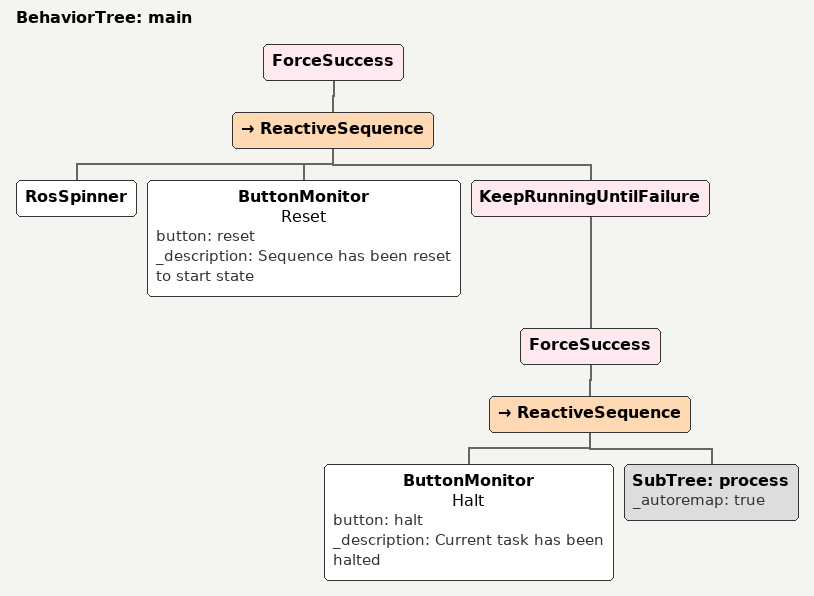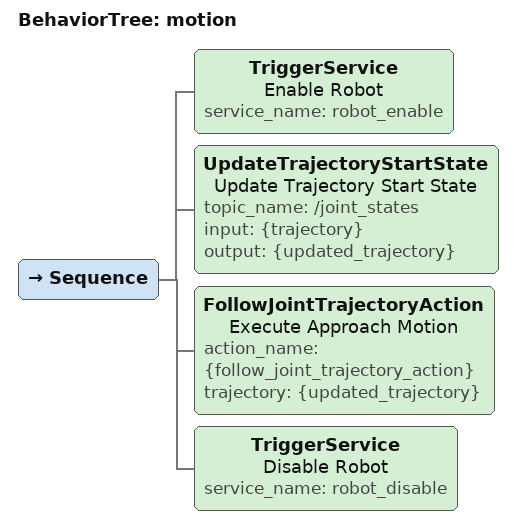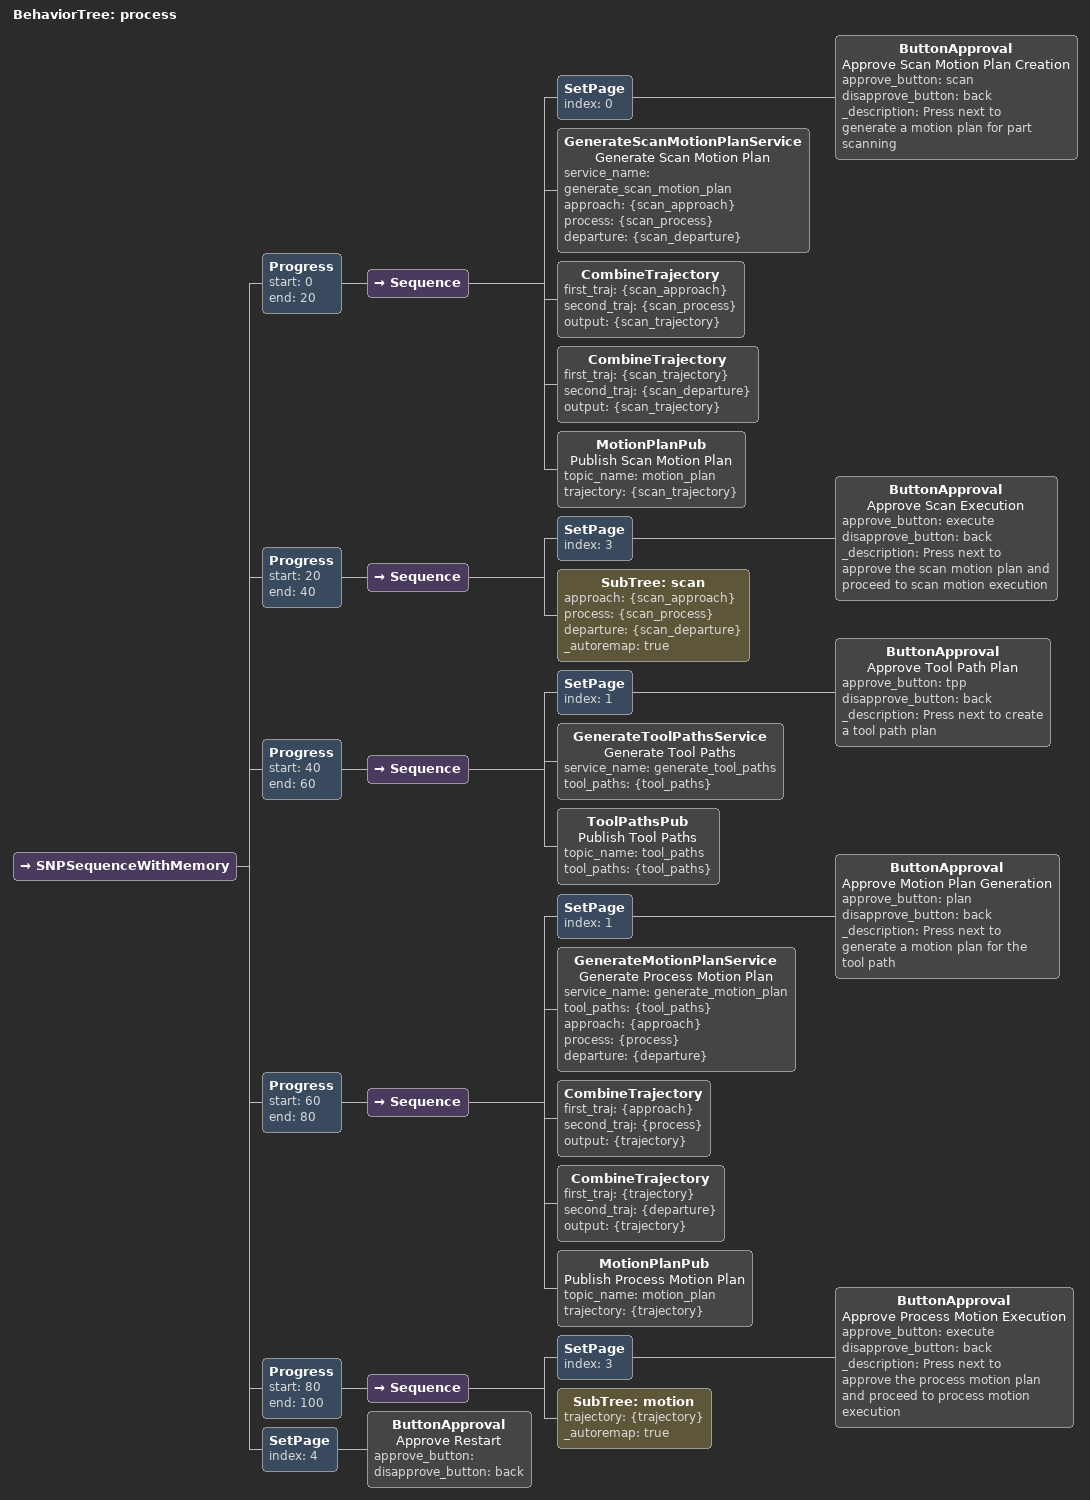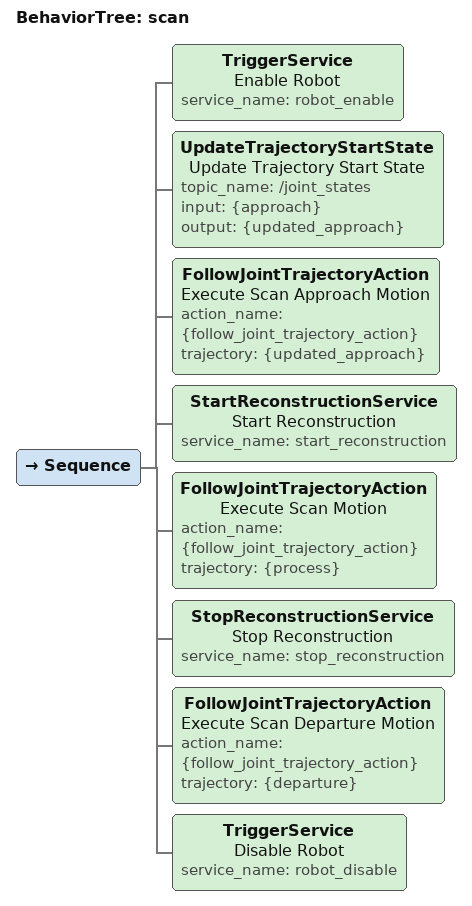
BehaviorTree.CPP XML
<?xml version="1.0" encoding="UTF-8"?>
<root BTCPP_format="4">
  <BehaviorTree ID="main">
    <ForceSuccess>
      <ReactiveSequence>
        <RosSpinner/>
        <ButtonMonitor name="Reset"
                       button="reset"
                       _description="Sequence has been reset to start state"/>
        <KeepRunningUntilFailure>
          <ForceSuccess>
            <ReactiveSequence>
              <ButtonMonitor name="Halt"
                             button="halt"
                             _description="Current task has been halted"/>
              <SubTree ID="process"
                       _autoremap="true"/>
            </ReactiveSequence>
          </ForceSuccess>
        </KeepRunningUntilFailure>
      </ReactiveSequence>
    </ForceSuccess>
  </BehaviorTree>

  <BehaviorTree ID="motion">
    <Sequence>
      <TriggerService name="Enable Robot"
                      service_name="robot_enable"/>
      <UpdateTrajectoryStartState name="Update Trajectory Start State"
                                  topic_name="/joint_states"
                                  input="{trajectory}"
                                  output="{updated_trajectory}"/>
      <FollowJointTrajectoryAction name="Execute Approach Motion"
                                   action_name="{follow_joint_trajectory_action}"
                                   trajectory="{updated_trajectory}"/>
      <TriggerService name="Disable Robot"
                      service_name="robot_disable"/>
    </Sequence>
  </BehaviorTree>

  <BehaviorTree ID="process">
    <SNPSequenceWithMemory>
      <Progress start="0"
                end="20">
        <Sequence>
          <SetPage index="0">
            <ButtonApproval name="Approve Scan Motion Plan Creation"
                            approve_button="scan"
                            disapprove_button="back"
                            _description="Press next to generate a motion plan for part scanning"/>
          </SetPage>
          <GenerateScanMotionPlanService name="Generate Scan Motion Plan"
                                         service_name="generate_scan_motion_plan"
                                         approach="{scan_approach}"
                                         process="{scan_process}"
                                         departure="{scan_departure}"/>
          <CombineTrajectory first_traj="{scan_approach}"
                             second_traj="{scan_process}"
                             output="{scan_trajectory}"/>
          <CombineTrajectory first_traj="{scan_trajectory}"
                             second_traj="{scan_departure}"
                             output="{scan_trajectory}"/>
          <MotionPlanPub name="Publish Scan Motion Plan"
                         topic_name="motion_plan"
                         trajectory="{scan_trajectory}"/>
        </Sequence>
      </Progress>
      <Progress start="20"
                end="40">
        <Sequence>
          <SetPage index="3">
            <ButtonApproval name="Approve Scan Execution"
                            approve_button="execute"
                            disapprove_button="back"
                            _description="Press next to approve the scan motion plan and proceed to scan motion execution"/>
          </SetPage>
          <SubTree ID="scan"
                   approach="{scan_approach}"
                   process="{scan_process}"
                   departure="{scan_departure}"
                   _autoremap="true"/>
        </Sequence>
      </Progress>
      <Progress start="40"
                end="60">
        <Sequence>
          <SetPage index="1">
            <ButtonApproval name="Approve Tool Path Plan"
                            approve_button="tpp"
                            disapprove_button="back"
                            _description="Press next to create a tool path plan"/>
          </SetPage>
          <GenerateToolPathsService name="Generate Tool Paths"
                                    service_name="generate_tool_paths"
                                    tool_paths="{tool_paths}"/>
          <ToolPathsPub name="Publish Tool Paths"
                        topic_name="tool_paths"
                        tool_paths="{tool_paths}"/>
        </Sequence>
      </Progress>
      <Progress start="60"
                end="80">
        <Sequence>
          <SetPage index="1">
            <ButtonApproval name="Approve Motion Plan Generation"
                            approve_button="plan"
                            disapprove_button="back"
                            _description="Press next to generate a motion plan for the tool path"/>
          </SetPage>
          <GenerateMotionPlanService name="Generate Process Motion Plan"
                                     service_name="generate_motion_plan"
                                     tool_paths="{tool_paths}"
                                     approach="{approach}"
                                     process="{process}"
                                     departure="{departure}"/>
          <CombineTrajectory first_traj="{approach}"
                             second_traj="{process}"
                             output="{trajectory}"/>
          <CombineTrajectory first_traj="{trajectory}"
                             second_traj="{departure}"
                             output="{trajectory}"/>
          <MotionPlanPub name="Publish Process Motion Plan"
                         topic_name="motion_plan"
                         trajectory="{trajectory}"/>
        </Sequence>
      </Progress>
      <Progress start="80"
                end="100">
        <Sequence>
          <SetPage index="3">
            <ButtonApproval name="Approve Process Motion Execution"
                            approve_button="execute"
                            disapprove_button="back"
                            _description="Press next to approve the process motion plan and proceed to process motion execution"/>
          </SetPage>
          <SubTree ID="motion"
                   trajectory="{trajectory}"
                   _autoremap="true"/>
        </Sequence>
      </Progress>
      <SetPage index="4">
        <ButtonApproval name="Approve Restart"
                        approve_button=""
                        disapprove_button="back"/>
      </SetPage>
    </SNPSequenceWithMemory>
  </BehaviorTree>

  <BehaviorTree ID="scan">
    <Sequence>
      <TriggerService name="Enable Robot"
                      service_name="robot_enable"/>
      <UpdateTrajectoryStartState name="Update Trajectory Start State"
                                  topic_name="/joint_states"
                                  input="{approach}"
                                  output="{updated_approach}"/>
      <FollowJointTrajectoryAction name="Execute Scan Approach Motion"
                                   action_name="{follow_joint_trajectory_action}"
                                   trajectory="{updated_approach}"/>
      <StartReconstructionService name="Start Reconstruction"
                                  service_name="start_reconstruction"/>
      <FollowJointTrajectoryAction name="Execute Scan Motion"
                                   action_name="{follow_joint_trajectory_action}"
                                   trajectory="{process}"/>
      <StopReconstructionService name="Stop Reconstruction"
                                 service_name="stop_reconstruction"/>
      <FollowJointTrajectoryAction name="Execute Scan Departure Motion"
                                   action_name="{follow_joint_trajectory_action}"
                                   trajectory="{departure}"/>
      <TriggerService name="Disable Robot"
                      service_name="robot_disable"/>
    </Sequence>
  </BehaviorTree>

</root>
